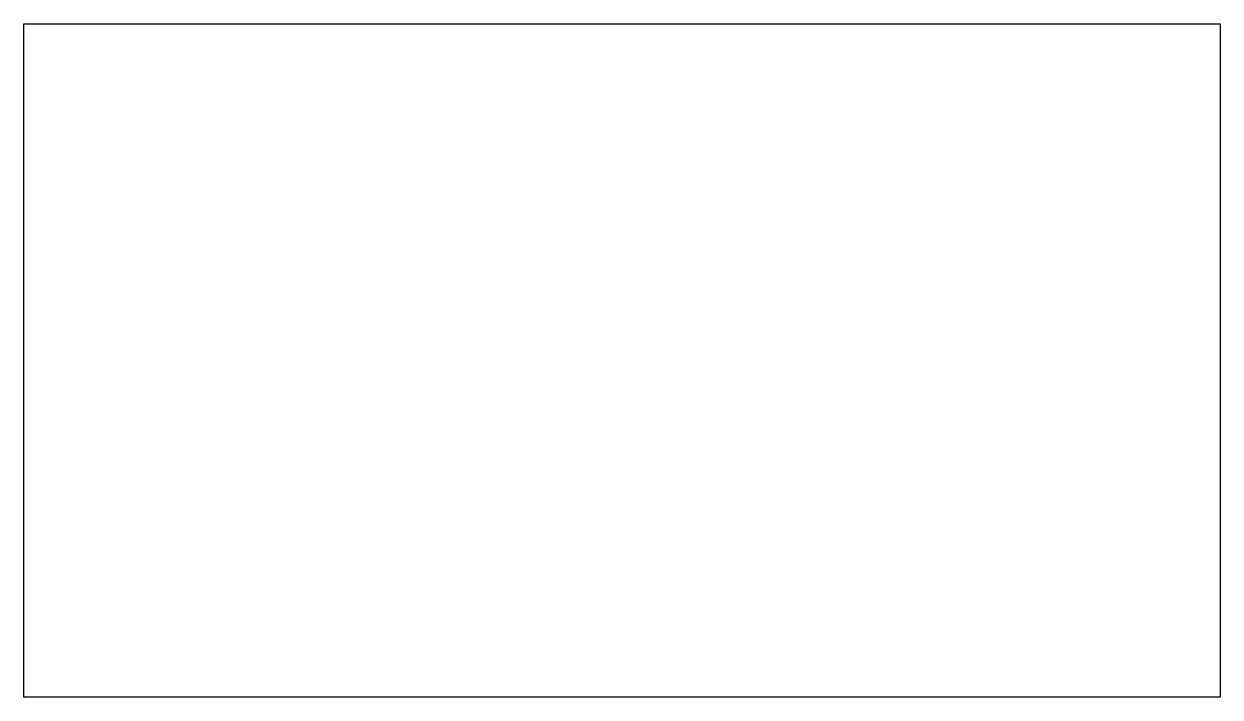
# Model space of a CAD drawing. Extents: x 0 to 254, y 0 to 143.
import ezdxf

# ---------------------------------------------------------------- set-up
doc = ezdxf.new("R2010")
doc.units = 0
doc.layers.get('0').update_dxf_attribs({"linetype": 'CONTINUOUS'})

msp = doc.modelspace()

# ---------------------------------------------------------------- linework, layer by layer
at = {"color": 7}
msp.add_lwpolyline([(0, 142.875), (254, 142.875), (254, 0), (0, 0)], close=True, dxfattribs=at)

doc.saveas('drawing.dxf')
